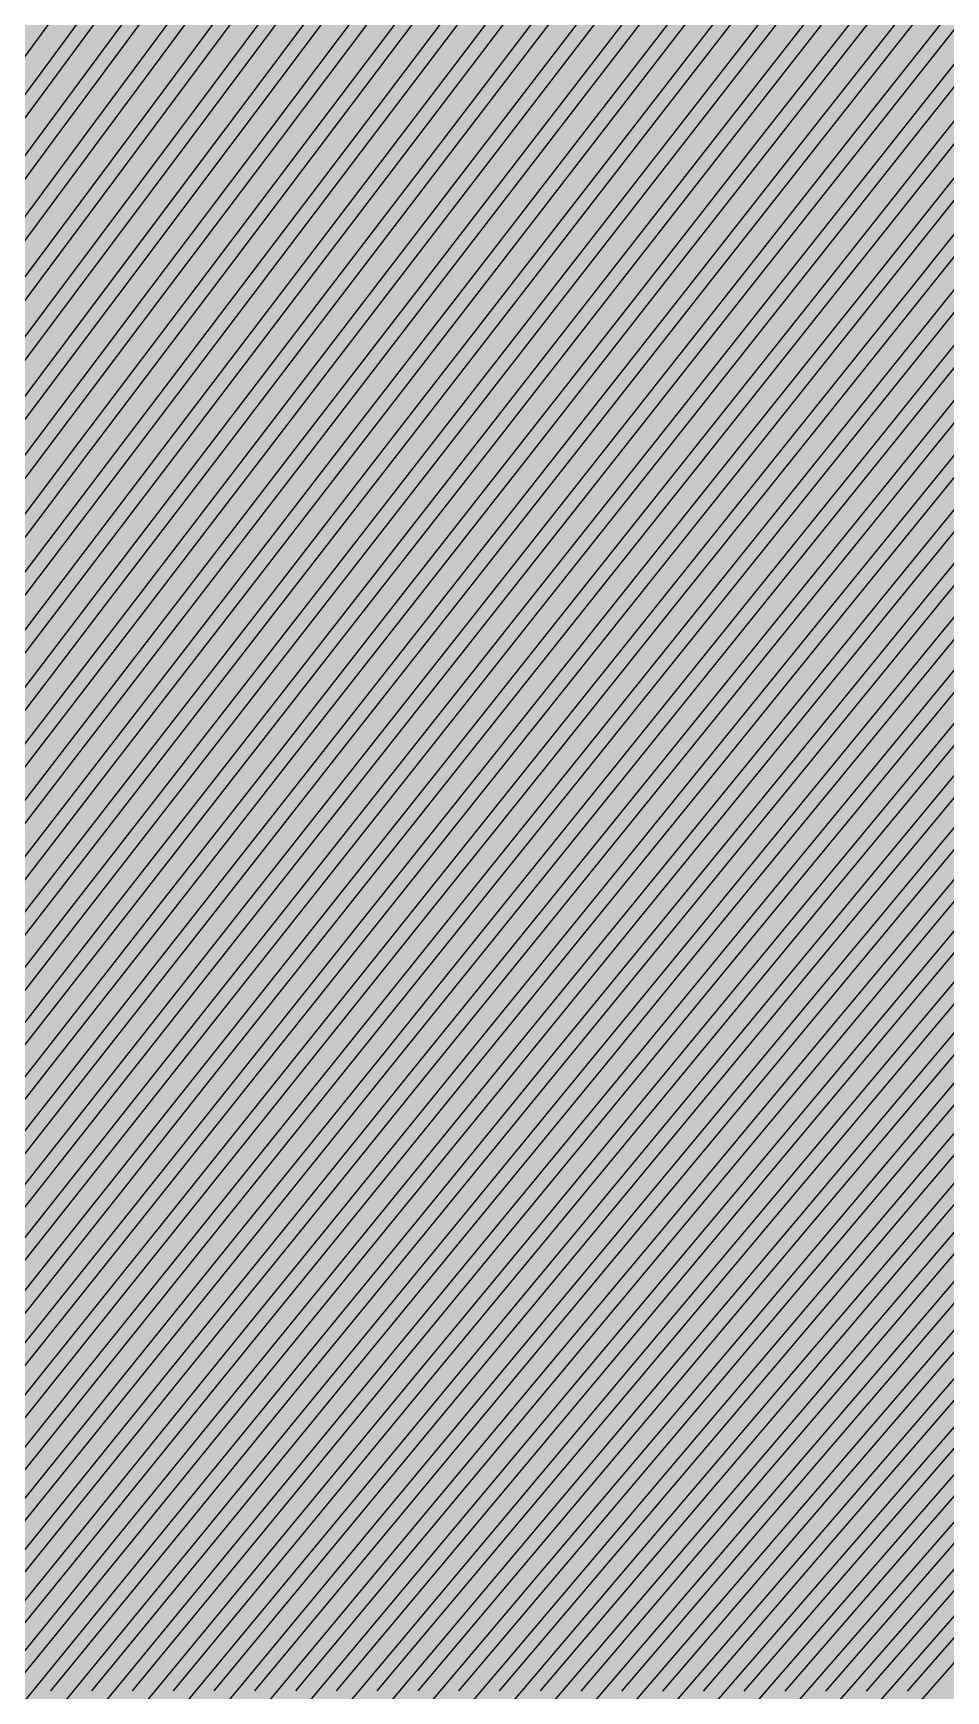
# Model space of a CAD drawing. Header units: metres. Extents: x -7231 to 10969, y -37556 to 1873.
# Drawn here: x 3580.9 to 3713.4, y -18015.1 to -17774.6 of the extents above; entities that cross this region are included whole.
import ezdxf

# ---------------------------------------------------------------- set-up
doc = ezdxf.new("R2010")
doc.units = ezdxf.units.M
for name, color, linetype in [('Metal1', 4, 'CONTINUOUS'), ('Metal2', 3, 'CONTINUOUS'), ('Polyimide', 7, 'CONTINUOUS')]:
    doc.layers.add(name, color=color, linetype=linetype)

msp = doc.modelspace()

# ---------------------------------------------------------------- hatches: boundary and pattern name
at = {"layer": 'Polyimide'}
msp.add_hatch(color=7, dxfattribs=at).paths.add_polyline_path([(4065.69, -468), (4066.67, -501.99), (4068.51, -535.99), (4071.41, -569.99), (4075.54, -603.99), (4081.04, -637.99), (4088.01, -671.99), (4096.52, -705.98), (4106.62, -739.98), (4118.33, -773.98), (4131.63, -807.98), (4146.49, -841.98), (4162.87, -875.98), (4180.68, -909.97), (4199.83, -943.97), (4220.22, -977.97), (4241.73, -1011.97), (4264.21, -1045.97), (4287.52, -1079.96), (4311.51, -1113.96), (4336.01, -1147.96), (4360.86, -1181.96), (4385.88, -1215.96), (4410.89, -1249.96), (4435.74, -1283.95), (4460.24, -1317.95), (4484.23, -1351.95), (4507.54, -1385.95), (4530.02, -1419.95), (4551.53, -1453.94), (4571.92, -1487.94), (4591.07, -1521.94), (4608.88, -1555.94), (4625.26, -1589.94), (4640.12, -1623.94), (4653.42, -1657.93), (4665.13, -1691.93), (4675.23, -1725.93), (4683.74, -1759.93), (4690.71, -1793.93), (4696.21, -1827.93), (4700.34, -1861.92), (4703.24, -1895.92), (4705.08, -1929.92), (4706.06, -1963.92), (4706.44, -1997.92), (4706.5, -2031.91), (4706.5, -4793.02), (4709.95, -4838.39), (4720.22, -4882.71), (4737.08, -4924.98), (4760.13, -4964.2), (4788.85, -4999.49), (4822.58, -5030.03), (4860.53, -5055.12), (4901.85, -5074.18), (4901.85, -5074.18), (4970.68, -5105.23), (5034.7, -5145.26), (5092.76, -5193.54), (5143.8, -5249.19), (5186.89, -5311.2), (5221.24, -5378.44), (5246.23, -5449.69), (5261.41, -5523.66), (5266.5, -5599), (5261.41, -5674.34), (5246.23, -5748.31), (5221.24, -5819.56), (5186.89, -5886.8), (5143.8, -5948.81), (5092.76, -6004.46), (5034.7, -6052.74), (4970.68, -6092.77), (4901.85, -6123.82), (4860.53, -6142.88), (4822.58, -6167.97), (4788.85, -6198.51), (4760.13, -6233.8), (4737.08, -6273.02), (4720.22, -6315.29), (4709.95, -6359.61), (4706.5, -6404.98), (4706.5, -9221.52), (4709.95, -9266.88), (4720.22, -9311.21), (4737.08, -9353.47), (4760.13, -9392.7), (4788.85, -9427.98), (4822.58, -9458.52), (4860.53, -9483.61), (4901.85, -9502.67), (4970.68, -9533.72), (5034.7, -9573.75), (5092.76, -9622.03), (5143.8, -9677.68), (5186.89, -9739.69), (5221.24, -9806.94), (5246.23, -9878.19), (5261.41, -9952.16), (5266.5, -10027.49), (5261.41, -10102.83), (5246.23, -10176.8), (5221.24, -10248.05), (5186.89, -10315.3), (5143.8, -10377.31), (5092.76, -10432.96), (5034.7, -10481.24), (4970.68, -10521.27), (4901.85, -10552.32), (4860.53, -10571.38), (4822.58, -10596.46), (4788.85, -10627), (4760.13, -10662.29), (4737.08, -10701.52), (4720.22, -10743.78), (4709.95, -10788.1), (4706.5, -10833.47), (4706.5, -13650.01), (4709.95, -13695.38), (4720.22, -13739.7), (4737.08, -13781.96), (4760.13, -13821.19), (4788.85, -13856.48), (4822.58, -13887.02), (4860.53, -13912.11), (4901.85, -13931.17), (4970.68, -13962.22), (5034.7, -14002.25), (5092.76, -14050.53), (5143.8, -14106.18), (5186.89, -14168.19), (5221.24, -14235.43), (5246.23, -14306.68), (5261.41, -14380.65), (5266.5, -14455.99), (5261.41, -14531.33), (5246.23, -14605.29), (5221.24, -14676.55), (5186.89, -14743.79), (5143.8, -14805.8), (5092.76, -14861.45), (5034.7, -14909.73), (4970.68, -14949.76), (4901.85, -14980.81), (4860.53, -14999.87), (4822.58, -15024.96), (4788.85, -15055.5), (4760.13, -15090.79), (4737.08, -15130.01), (4720.22, -15172.27), (4709.95, -15216.6), (4706.5, -15261.97), (4706.5, -15455.99), (4720.95, -15750.04), (4764.14, -16041.26), (4835.68, -16326.84), (4934.86, -16604.04), (5060.74, -16870.18), (5212.09, -17122.7), (5387.47, -17359.17), (5585.18, -17577.31), (5803.32, -17775.02), (6039.79, -17950.4), (6292.31, -18101.75), (6558.45, -18227.63), (6835.65, -18326.81), (7121.23, -18398.34), (7412.45, -18441.54), (7706.5, -18455.99), (9969.01, -18455.99), (10047.42, -18459.84), (10125.08, -18471.36), (10201.23, -18490.44), (10275.15, -18516.89), (10346.12, -18550.45), (10413.46, -18590.81), (10476.52, -18637.58), (10534.69, -18690.3), (10587.41, -18748.47), (10634.18, -18811.53), (10674.54, -18878.87), (10708.11, -18949.84), (10734.56, -19023.76), (10753.63, -19099.92), (10765.15, -19177.58), (10769.01, -19255.99), (10769.01, -20895.8), (10730.24, -20951.41), (10694.6, -21009.08), (10662.21, -21068.63), (10633.17, -21129.89), (10607.55, -21192.66), (10585.45, -21256.74), (10566.93, -21321.96), (10552.05, -21388.09), (10540.84, -21454.95), (10533.35, -21522.33), (10529.6, -21590.02), (10529.6, -21657.81), (10533.35, -21725.5), (10540.84, -21792.87), (10552.05, -21859.73), (10566.93, -21925.87), (10585.45, -21991.08), (10607.55, -22055.17), (10633.17, -22117.94), (10662.21, -22179.19), (10694.6, -22238.74), (10730.24, -22296.41), (10769.01, -22352.03), (10769.01, -32454.24), (10728.74, -32510.49), (10691.72, -32568.92), (10658.05, -32629.35), (10627.85, -32691.58), (10601.2, -32755.42), (10578.21, -32820.67), (10558.93, -32887.1), (10543.44, -32954.52), (10531.77, -33022.71), (10523.97, -33091.44), (10520.07, -33160.51), (10520.07, -33229.69), (10523.97, -33298.75), (10531.77, -33367.49), (10543.44, -33435.67), (10558.93, -33503.09), (10578.21, -33569.53), (10601.2, -33634.77), (10627.85, -33698.61), (10658.05, -33760.85), (10691.72, -33821.28), (10728.74, -33879.71), (10769.01, -33935.96), (10769.01, -36556), (10765.15, -36634.41), (10753.63, -36712.07), (10734.56, -36788.23), (10708.11, -36862.15), (10674.54, -36933.12), (10634.18, -37000.46), (10587.41, -37063.51), (10534.69, -37121.69), (10476.52, -37174.41), (10413.46, -37221.18), (10346.12, -37261.54), (10275.15, -37295.1), (10201.23, -37321.55), (10125.08, -37340.63), (10047.42, -37352.15), (9969.01, -37356), (-6231.01, -37356), (-6309.42, -37352.15), (-6387.08, -37340.63), (-6463.23, -37321.55), (-6537.15, -37295.1), (-6608.12, -37261.54), (-6675.46, -37221.18), (-6738.52, -37174.41), (-6796.69, -37121.69), (-6849.41, -37063.51), (-6896.18, -37000.46), (-6936.54, -36933.12), (-6970.11, -36862.15), (-6996.56, -36788.23), (-7015.63, -36712.07), (-7027.15, -36634.41), (-7031.01, -36556), (-7031.01, -33936), (-6990.74, -33879.75), (-6953.7, -33821.31), (-6920.03, -33760.88), (-6889.82, -33698.64), (-6863.18, -33634.8), (-6840.18, -33569.55), (-6820.9, -33503.11), (-6805.4, -33435.69), (-6793.74, -33367.49), (-6785.94, -33298.75), (-6782.03, -33229.68), (-6782.03, -33160.5), (-6785.94, -33091.43), (-6793.74, -33022.69), (-6805.4, -32954.5), (-6820.9, -32887.07), (-6840.18, -32820.63), (-6863.18, -32755.39), (-6889.82, -32691.54), (-6920.03, -32629.3), (-6953.7, -32568.87), (-6990.74, -32510.43), (-7031.01, -32454.18), (-7031.01, -22364.83), (-6990.74, -22308.58), (-6953.7, -22250.14), (-6920.03, -22189.71), (-6889.82, -22127.47), (-6863.18, -22063.62), (-6840.18, -21998.38), (-6820.9, -21931.94), (-6805.4, -21864.51), (-6793.74, -21796.32), (-6785.94, -21727.58), (-6782.03, -21658.51), (-6782.03, -21589.33), (-6785.94, -21520.26), (-6793.74, -21451.52), (-6805.4, -21383.32), (-6820.9, -21315.9), (-6840.18, -21249.46), (-6863.18, -21184.21), (-6889.82, -21120.37), (-6920.03, -21058.13), (-6953.7, -20997.7), (-6990.74, -20939.26), (-7031.01, -20883.01), (-7031.01, -19255.99), (-7027.15, -19177.58), (-7015.63, -19099.92), (-6996.56, -19023.76), (-6970.11, -18949.84), (-6936.54, -18878.87), (-6896.18, -18811.53), (-6849.41, -18748.47), (-6796.69, -18690.3), (-6738.52, -18637.58), (-6675.46, -18590.81), (-6608.12, -18550.45), (-6537.15, -18516.89), (-6463.23, -18490.44), (-6387.08, -18471.36), (-6309.42, -18459.84), (-6231.01, -18455.99), (-3968.5, -18455.99), (-3674.45, -18441.54), (-3383.23, -18398.34), (-3097.65, -18326.81), (-2820.45, -18227.63), (-2554.31, -18101.75), (-2301.79, -17950.4), (-2065.32, -17775.02), (-1847.18, -17577.31), (-1649.47, -17359.17), (-1474.09, -17122.7), (-1322.74, -16870.18), (-1196.86, -16604.04), (-1097.68, -16326.84), (-1026.14, -16041.26), (-982.95, -15750.04), (-968.5, -15455.99), (-968.5, -15261.97), (-971.95, -15216.6), (-982.22, -15172.27), (-999.08, -15130.01), (-1022.13, -15090.79), (-1050.85, -15055.5), (-1084.58, -15024.96), (-1122.53, -14999.87), (-1163.85, -14980.81), (-1232.68, -14949.76), (-1296.7, -14909.73), (-1354.76, -14861.45), (-1405.8, -14805.8), (-1448.89, -14743.79), (-1483.24, -14676.55), (-1508.23, -14605.29), (-1523.41, -14531.33), (-1528.5, -14455.99), (-1523.41, -14380.65), (-1508.23, -14306.68), (-1483.24, -14235.43), (-1448.89, -14168.19), (-1405.8, -14106.18), (-1354.76, -14050.53), (-1296.7, -14002.25), (-1232.68, -13962.22), (-1163.85, -13931.17), (-1122.53, -13912.11), (-1084.58, -13887.02), (-1050.85, -13856.48), (-1022.13, -13821.19), (-999.08, -13781.96), (-982.22, -13739.7), (-971.95, -13695.38), (-968.5, -13650.01), (-968.5, -12309.64), (-971.95, -12264.27), (-982.22, -12219.94), (-999.08, -12177.68), (-1022.13, -12138.46), (-1050.85, -12103.17), (-1084.58, -12072.63), (-1122.53, -12047.54), (-1163.85, -12028.48), (-1232.68, -11997.43), (-1296.7, -11957.4), (-1354.76, -11909.12), (-1405.8, -11853.47), (-1448.89, -11791.46), (-1483.24, -11724.22), (-1508.23, -11652.96), (-1523.41, -11579), (-1528.5, -11503.66), (-1523.41, -11428.32), (-1508.23, -11354.35), (-1483.24, -11283.1), (-1448.89, -11215.86), (-1405.8, -11153.85), (-1354.76, -11098.2), (-1296.7, -11049.92), (-1232.68, -11009.89), (-1163.85, -10978.84), (-1122.53, -10959.78), (-1084.58, -10934.69), (-1050.85, -10904.15), (-1022.13, -10868.86), (-999.08, -10829.63), (-982.22, -10787.37), (-971.95, -10743.05), (-968.5, -10697.68), (-968.5, -9357.31), (-971.95, -9311.94), (-982.22, -9267.62), (-999.08, -9225.35), (-1022.13, -9186.13), (-1050.85, -9150.84), (-1084.58, -9120.3), (-1122.53, -9095.21), (-1163.85, -9076.15), (-1163.85, -9076.15), (-1232.68, -9045.1), (-1296.7, -9005.07), (-1354.76, -8956.79), (-1405.8, -8901.14), (-1448.89, -8839.13), (-1483.24, -8771.89), (-1508.23, -8700.64), (-1523.41, -8626.67), (-1528.5, -8551.33), (-1523.41, -8475.99), (-1508.23, -8402.02), (-1483.24, -8330.77), (-1448.89, -8263.53), (-1405.8, -8201.52), (-1354.76, -8145.87), (-1296.7, -8097.59), (-1232.68, -8057.56), (-1163.85, -8026.51), (-1163.85, -8026.51), (-1122.53, -8007.45), (-1084.58, -7982.36), (-1050.85, -7951.82), (-1022.13, -7916.53), (-999.08, -7877.31), (-982.22, -7835.04), (-971.95, -7790.72), (-968.5, -7745.35), (-968.5, -6404.98), (-971.95, -6359.61), (-982.22, -6315.29), (-999.08, -6273.02), (-1022.13, -6233.8), (-1050.85, -6198.51), (-1084.58, -6167.97), (-1122.53, -6142.88), (-1163.85, -6123.82), (-1163.85, -6123.82), (-1232.68, -6092.77), (-1296.7, -6052.74), (-1354.76, -6004.46), (-1405.8, -5948.81), (-1448.89, -5886.8), (-1483.24, -5819.56), (-1508.23, -5748.31), (-1523.41, -5674.34), (-1528.5, -5599), (-1523.41, -5523.66), (-1508.23, -5449.69), (-1483.24, -5378.44), (-1448.89, -5311.2), (-1405.8, -5249.19), (-1354.76, -5193.54), (-1296.7, -5145.26), (-1232.68, -5105.23), (-1163.85, -5074.18), (-1163.85, -5074.18), (-1122.53, -5055.12), (-1084.58, -5030.03), (-1050.85, -4999.49), (-1022.13, -4964.2), (-999.08, -4924.98), (-982.22, -4882.71), (-971.95, -4838.39), (-968.5, -4793.02), (-968.5, -2031.91), (-968.44, -1997.92), (-968.06, -1963.92), (-967.05, -1929.92), (-965.18, -1895.92), (-962.22, -1861.92), (-958.01, -1827.93), (-952.41, -1793.93), (-945.31, -1759.93), (-936.64, -1725.93), (-926.35, -1691.93), (-914.43, -1657.93), (-900.88, -1623.94), (-885.74, -1589.94), (-869.05, -1555.94), (-850.91, -1521.94), (-831.4, -1487.94), (-810.63, -1453.94), (-788.72, -1419.95), (-765.82, -1385.95), (-742.07, -1351.95), (-717.63, -1317.95), (-692.67, -1283.95), (-667.36, -1249.96), (-641.88, -1215.96), (-616.39, -1181.96), (-591.08, -1147.96), (-566.12, -1113.96), (-541.68, -1079.96), (-517.93, -1045.97), (-495.03, -1011.97), (-473.12, -977.97), (-452.35, -943.97), (-432.84, -909.97), (-414.7, -875.98), (-398.01, -841.98), (-382.87, -807.98), (-369.32, -773.98), (-357.4, -739.98), (-347.11, -705.98), (-338.44, -671.99), (-331.34, -637.99), (-325.74, -603.99), (-321.53, -569.99), (-318.57, -535.99), (-316.7, -501.99), (-315.69, -468), (-315.31, -434), (-315.25, -400), (-315.25, 401), (-315.25, 451), (-315.25, 1644), (-270.25, 1644), (-270.03, 1637.13), (-269.35, 1630.29), (-268.23, 1623.52), (-266.67, 1616.82), (-264.68, 1610.25), (-262.26, 1603.82), (-259.42, 1597.56), (-256.18, 1591.5), (-252.55, 1585.67), (-248.55, 1580.08), (-244.19, 1574.77), (-239.5, 1569.75), (-234.48, 1565.06), (-229.17, 1560.7), (-223.58, 1556.7), (-217.75, 1553.07), (-211.69, 1549.83), (-205.43, 1546.99), (-199, 1544.57), (-192.43, 1542.58), (-185.73, 1541.02), (-178.96, 1539.9), (-172.12, 1539.22), (-165.25, 1539), (-158.38, 1539.22), (-151.54, 1539.9), (-144.77, 1541.02), (-138.07, 1542.58), (-131.5, 1544.57), (-125.07, 1546.99), (-118.81, 1549.83), (-112.75, 1553.07), (-106.92, 1556.7), (-101.33, 1560.7), (-96.02, 1565.06), (-91, 1569.75), (-86.31, 1574.77), (-81.95, 1580.08), (-77.95, 1585.67), (-74.32, 1591.5), (-71.08, 1597.56), (-68.24, 1603.82), (-65.82, 1610.25), (-63.83, 1616.82), (-62.27, 1623.52), (-61.15, 1630.29), (-60.47, 1637.13), (-60.25, 1644), (1853, 1644), (1853, 1573), (3815.25, 1573), (3815.46, 1579.54), (3816.11, 1586.05), (3817.17, 1592.51), (3818.66, 1598.88), (3820.56, 1605.14), (3822.86, 1611.27), (3825.56, 1617.23), (3828.65, 1623), (3832.1, 1628.56), (3835.91, 1633.88), (3840.07, 1638.93), (3844.54, 1643.71), (3849.32, 1648.18), (3854.37, 1652.34), (3859.69, 1656.15), (3865.25, 1659.6), (3871.02, 1662.69), (3876.98, 1665.39), (3883.11, 1667.69), (3889.37, 1669.59), (3895.74, 1671.08), (3902.2, 1672.14), (3908.71, 1672.79), (3915.25, 1673), (3921.79, 1672.79), (3928.3, 1672.14), (3934.76, 1671.08), (3941.13, 1669.59), (3947.39, 1667.69), (3953.52, 1665.39), (3959.48, 1662.69), (3965.25, 1659.6), (3970.81, 1656.15), (3976.13, 1652.34), (3981.18, 1648.18), (3985.96, 1643.71), (3990.43, 1638.93), (3994.59, 1633.88), (3998.4, 1628.56), (4001.85, 1623), (4004.94, 1617.23), (4007.64, 1611.27), (4009.94, 1605.14), (4011.84, 1598.88), (4013.33, 1592.51), (4014.39, 1586.05), (4015.04, 1579.54), (4015.25, 1573), (4065.25, 1573), (4065.25, 451), (4065.25, 401), (4065.25, -400), (4065.31, -434), (4065.69, -468)])

# ---------------------------------------------------------------- linework, layer by layer
at = {"layer": 'Metal1'}
for points in [[(3286.88, -18238.83), (3303.95, -18216.33), (3321.02, -18193.83), (3338.08, -18171.33), (3355.15, -18148.83), (3372.22, -18126.33), (3389.29, -18103.82), (3406.35, -18081.32), (3423.42, -18058.82), (3440.49, -18036.32), (3457.56, -18013.82), (3474.62, -17991.32), (3491.69, -17968.82), (3508.76, -17946.32), (3525.83, -17923.82), (3542.89, -17901.32), (3559.96, -17878.82), (3577.03, -17856.32), (3594.1, -17833.82), (3611.16, -17811.32), (3628.23, -17788.82), (3645.3, -17766.31)], [(3646.89, -17767.52), (3629.82, -17790.02), (3612.76, -17812.52), (3595.69, -17835.03), (3578.62, -17857.53), (3561.55, -17880.03), (3544.49, -17902.53), (3527.42, -17925.03), (3510.35, -17947.53), (3493.29, -17970.03), (3476.22, -17992.53), (3459.15, -18015.03), (3442.08, -18037.53), (3425.02, -18060.03), (3407.95, -18082.53), (3390.88, -18105.03), (3373.81, -18127.53), (3356.75, -18150.03), (3339.68, -18172.54), (3322.61, -18195.04), (3305.54, -18217.54), (3288.48, -18240.04)], [(3288.55, -18193.84), (3305.23, -18171.34), (3321.92, -18148.83), (3338.6, -18126.33), (3355.29, -18103.83), (3371.98, -18081.33), (3388.66, -18058.83), (3405.35, -18036.33), (3422.03, -18013.83), (3438.72, -17991.33), (3455.41, -17968.83), (3472.09, -17946.33), (3488.78, -17923.83), (3505.46, -17901.33), (3522.15, -17878.83), (3538.84, -17856.33), (3555.52, -17833.83), (3572.21, -17811.32), (3588.89, -17788.82), (3605.58, -17766.32)], [(3607.19, -17767.51), (3590.5, -17790.02), (3573.81, -17812.52), (3557.13, -17835.02), (3540.44, -17857.52), (3523.76, -17880.02), (3507.07, -17902.52), (3490.38, -17925.02), (3473.7, -17947.52), (3457.01, -17970.02), (3440.33, -17992.52), (3423.64, -18015.02), (3406.95, -18037.52), (3390.27, -18060.02), (3373.58, -18082.52), (3356.9, -18105.02), (3340.21, -18127.53), (3323.52, -18150.03), (3306.84, -18172.53), (3290.15, -18195.03)], [(3290.7, -18261.32), (3308.02, -18238.82), (3325.34, -18216.32), (3342.67, -18193.82), (3359.99, -18171.32), (3377.31, -18148.82), (3394.63, -18126.32), (3411.95, -18103.82), (3429.27, -18081.32), (3446.6, -18058.82), (3463.92, -18036.32), (3481.24, -18013.82), (3498.56, -17991.32), (3515.88, -17968.81), (3533.2, -17946.31), (3550.53, -17923.81), (3567.85, -17901.31), (3585.17, -17878.81), (3602.49, -17856.31), (3619.81, -17833.81), (3637.13, -17811.31), (3654.46, -17788.81), (3671.78, -17766.31)], [(3673.36, -17767.53), (3656.04, -17790.03), (3638.72, -17812.53), (3621.4, -17835.03), (3604.08, -17857.53), (3586.75, -17880.03), (3569.43, -17902.53), (3552.11, -17925.03), (3534.79, -17947.53), (3517.47, -17970.03), (3500.15, -17992.54), (3482.82, -18015.04), (3465.5, -18037.54), (3448.18, -18060.04), (3430.86, -18082.54), (3413.54, -18105.04), (3396.21, -18127.54), (3378.89, -18150.04), (3361.57, -18172.54), (3344.25, -18195.04), (3326.93, -18217.54), (3309.61, -18240.04), (3292.28, -18262.54)], [(3293.25, -18216.33), (3310.19, -18193.83), (3327.13, -18171.33), (3344.07, -18148.83), (3361.01, -18126.33), (3377.95, -18103.83), (3394.89, -18081.33), (3411.84, -18058.83), (3428.78, -18036.33), (3445.72, -18013.82), (3462.66, -17991.32), (3479.6, -17968.82), (3496.54, -17946.32), (3513.48, -17923.82), (3530.42, -17901.32), (3547.36, -17878.82), (3564.3, -17856.32), (3581.24, -17833.82), (3598.18, -17811.32), (3615.12, -17788.82), (3632.06, -17766.32)], [(3294.01, -18283.82), (3311.58, -18261.32), (3329.16, -18238.82), (3346.74, -18216.32), (3364.31, -18193.82), (3381.89, -18171.32), (3399.46, -18148.81), (3417.04, -18126.31), (3434.62, -18103.81), (3452.19, -18081.31), (3469.77, -18058.81), (3487.34, -18036.31), (3504.92, -18013.81), (3522.5, -17991.31), (3540.07, -17968.81), (3557.65, -17946.31), (3575.22, -17923.81), (3592.8, -17901.31), (3610.38, -17878.81), (3627.95, -17856.31), (3645.53, -17833.81), (3663.1, -17811.3), (3680.68, -17788.8), (3698.26, -17766.3)], [(3294.28, -18171.34), (3310.84, -18148.84), (3327.4, -18126.34), (3343.96, -18103.84), (3360.52, -18081.34), (3377.08, -18058.83), (3393.63, -18036.33), (3410.19, -18013.83), (3426.75, -17991.33), (3443.31, -17968.83), (3459.87, -17946.33), (3476.43, -17923.83), (3492.99, -17901.33), (3509.55, -17878.83), (3526.11, -17856.33), (3542.66, -17833.83), (3559.22, -17811.33), (3575.78, -17788.83), (3592.34, -17766.33)], [(3633.66, -17767.52), (3616.72, -17790.02), (3599.78, -17812.52), (3582.84, -17835.02), (3565.9, -17857.52), (3548.96, -17880.02), (3532.02, -17902.52), (3515.07, -17925.03), (3498.13, -17947.53), (3481.19, -17970.03), (3464.25, -17992.53), (3447.31, -18015.03), (3430.37, -18037.53), (3413.43, -18060.03), (3396.49, -18082.53), (3379.55, -18105.03), (3362.61, -18127.53), (3345.67, -18150.03), (3328.73, -18172.53), (3311.79, -18195.03), (3294.85, -18217.53)], [(3699.83, -17767.53), (3682.26, -17790.04), (3664.68, -17812.54), (3647.1, -17835.04), (3629.53, -17857.54), (3611.95, -17880.04), (3594.38, -17902.54), (3576.8, -17925.04), (3559.22, -17947.54), (3541.65, -17970.04), (3524.07, -17992.54), (3506.5, -18015.04), (3488.92, -18037.54), (3471.34, -18060.04), (3453.77, -18082.54), (3436.19, -18105.04), (3418.62, -18127.55), (3401.04, -18150.05), (3383.46, -18172.55), (3365.89, -18195.05), (3348.31, -18217.55), (3330.74, -18240.05), (3313.16, -18262.55), (3295.59, -18285.05)], [(3593.95, -17767.51), (3577.39, -17790.01), (3560.83, -17812.51), (3544.28, -17835.01), (3527.72, -17857.51), (3511.16, -17880.01), (3494.6, -17902.52), (3478.04, -17925.02), (3461.48, -17947.52), (3444.92, -17970.02), (3428.36, -17992.52), (3411.8, -18015.02), (3395.24, -18037.52), (3378.69, -18060.02), (3362.13, -18082.52), (3345.57, -18105.02), (3329.01, -18127.52), (3312.45, -18150.02), (3295.89, -18172.52)], [(3297.45, -18238.83), (3314.65, -18216.33), (3331.84, -18193.82), (3349.04, -18171.32), (3366.23, -18148.82), (3383.42, -18126.32), (3400.62, -18103.82), (3417.81, -18081.32), (3435.01, -18058.82), (3452.2, -18036.32), (3469.4, -18013.82), (3486.59, -17991.32), (3503.79, -17968.82), (3520.98, -17946.32), (3538.18, -17923.82), (3555.37, -17901.32), (3572.57, -17878.81), (3589.76, -17856.31), (3606.95, -17833.81), (3624.15, -17811.31), (3641.34, -17788.81), (3658.54, -17766.31)], [(3660.13, -17767.53), (3642.93, -17790.03), (3625.74, -17812.53), (3608.54, -17835.03), (3591.35, -17857.53), (3574.15, -17880.03), (3556.96, -17902.53), (3539.77, -17925.03), (3522.57, -17947.53), (3505.38, -17970.03), (3488.18, -17992.53), (3470.99, -18015.03), (3453.79, -18037.53), (3436.6, -18060.03), (3419.4, -18082.54), (3402.21, -18105.04), (3385.01, -18127.54), (3367.82, -18150.04), (3350.62, -18172.54), (3333.43, -18195.04), (3316.24, -18217.54), (3299.04, -18240.04)], [(3299.37, -18193.83), (3316.18, -18171.33), (3333, -18148.83), (3349.81, -18126.33), (3366.62, -18103.83), (3383.44, -18081.33), (3400.25, -18058.83), (3417.06, -18036.33), (3433.87, -18013.83), (3450.69, -17991.33), (3467.5, -17968.83), (3484.31, -17946.33), (3501.13, -17923.82), (3517.94, -17901.32), (3534.75, -17878.82), (3551.57, -17856.32), (3568.38, -17833.82), (3585.19, -17811.32), (3602.01, -17788.82), (3618.82, -17766.32)], [(3620.42, -17767.52), (3603.61, -17790.02), (3586.8, -17812.52), (3569.98, -17835.02), (3553.17, -17857.52), (3536.36, -17880.02), (3519.54, -17902.52), (3502.73, -17925.02), (3485.92, -17947.52), (3469.1, -17970.02), (3452.29, -17992.52), (3435.48, -18015.02), (3418.66, -18037.53), (3401.85, -18060.03), (3385.04, -18082.53), (3368.22, -18105.03), (3351.41, -18127.53), (3334.6, -18150.03), (3317.78, -18172.53), (3300.97, -18195.03)], [(3301.14, -18261.32), (3318.59, -18238.82), (3336.04, -18216.32), (3353.49, -18193.82), (3370.94, -18171.32), (3388.39, -18148.82), (3405.84, -18126.32), (3423.28, -18103.82), (3440.73, -18081.32), (3458.18, -18058.81), (3475.63, -18036.31), (3493.08, -18013.81), (3510.53, -17991.31), (3527.98, -17968.81), (3545.43, -17946.31), (3562.87, -17923.81), (3580.32, -17901.31), (3597.77, -17878.81), (3615.22, -17856.31), (3632.67, -17833.81), (3650.12, -17811.31), (3667.57, -17788.81), (3685.02, -17766.31)], [(3686.6, -17767.53), (3669.15, -17790.03), (3651.7, -17812.53), (3634.25, -17835.03), (3616.8, -17857.53), (3599.35, -17880.03), (3581.9, -17902.54), (3564.46, -17925.04), (3547.01, -17947.54), (3529.56, -17970.04), (3512.11, -17992.54), (3494.66, -18015.04), (3477.21, -18037.54), (3459.76, -18060.04), (3442.31, -18082.54), (3424.86, -18105.04), (3407.42, -18127.54), (3389.97, -18150.04), (3372.52, -18172.54), (3355.07, -18195.04), (3337.62, -18217.55), (3320.17, -18240.05), (3302.72, -18262.55)], [(3499.06, -18036.31), (3516.76, -18013.81), (3534.46, -17991.31), (3552.17, -17968.81), (3569.87, -17946.31), (3587.57, -17923.81), (3605.28, -17901.3), (3622.98, -17878.8), (3640.68, -17856.3), (3658.39, -17833.8), (3676.09, -17811.3), (3693.79, -17788.8), (3711.5, -17766.3)], [(3713.07, -17767.54), (3695.36, -17790.04), (3677.66, -17812.54), (3659.96, -17835.04), (3642.25, -17857.54), (3624.55, -17880.04), (3606.85, -17902.54), (3589.15, -17925.04), (3571.44, -17947.54), (3553.74, -17970.04), (3536.04, -17992.54), (3518.33, -18015.04), (3500.63, -18037.55)], [(3510.77, -18036.31), (3528.6, -18013.81), (3546.43, -17991.3), (3564.26, -17968.8), (3582.09, -17946.3), (3599.92, -17923.8), (3617.75, -17901.3), (3635.58, -17878.8), (3653.41, -17856.3), (3671.24, -17833.8), (3689.07, -17811.3), (3706.9, -17788.8), (3724.73, -17766.3)], [(3726.3, -17767.54), (3708.47, -17790.04), (3690.64, -17812.54), (3672.81, -17835.04), (3654.98, -17857.54), (3637.15, -17880.04), (3619.32, -17902.54), (3601.49, -17925.04), (3583.66, -17947.55), (3565.83, -17970.05), (3548, -17992.55), (3530.17, -18015.05), (3512.34, -18037.55)], [(3522.49, -18036.3), (3540.44, -18013.8), (3558.4, -17991.3), (3576.36, -17968.8), (3594.32, -17946.3), (3612.27, -17923.8), (3630.23, -17901.3), (3648.19, -17878.8), (3666.14, -17856.3), (3684.1, -17833.8), (3702.06, -17811.3), (3720.02, -17788.8), (3737.97, -17766.29)], [(3739.54, -17767.54), (3721.58, -17790.04), (3703.62, -17812.54), (3685.67, -17835.04), (3667.71, -17857.55), (3649.75, -17880.05), (3631.79, -17902.55), (3613.84, -17925.05), (3595.88, -17947.55), (3577.92, -17970.05), (3559.96, -17992.55), (3542.01, -18015.05), (3524.05, -18037.55)], [(3534.2, -18036.3), (3552.28, -18013.8), (3570.37, -17991.3), (3588.45, -17968.8), (3606.54, -17946.3), (3624.62, -17923.8), (3642.71, -17901.3), (3660.79, -17878.8), (3678.88, -17856.3), (3696.96, -17833.79), (3715.04, -17811.29), (3733.13, -17788.79), (3751.21, -17766.29)], [(3752.77, -17767.55), (3734.69, -17790.05), (3716.6, -17812.55), (3698.52, -17835.05), (3680.43, -17857.55), (3662.35, -17880.05), (3644.27, -17902.55), (3626.18, -17925.05), (3608.1, -17947.55), (3590.01, -17970.05), (3571.93, -17992.55), (3553.84, -18015.05), (3535.76, -18037.55)], [(3545.91, -18036.3), (3564.13, -18013.8), (3582.34, -17991.3), (3600.55, -17968.8), (3618.76, -17946.3), (3636.97, -17923.79), (3655.18, -17901.29), (3673.39, -17878.79), (3691.61, -17856.29), (3709.82, -17833.79), (3728.03, -17811.29), (3746.24, -17788.79), (3764.45, -17766.29)], [(3766.01, -17767.55), (3747.8, -17790.05), (3729.58, -17812.55), (3711.37, -17835.05), (3693.16, -17857.55), (3674.95, -17880.05), (3656.74, -17902.55), (3638.53, -17925.05), (3620.31, -17947.55), (3602.1, -17970.05), (3583.89, -17992.55), (3565.68, -18015.06), (3547.47, -18037.56)], [(3557.63, -18036.3), (3575.97, -18013.79), (3594.3, -17991.29), (3612.64, -17968.79), (3630.98, -17946.29), (3649.32, -17923.79), (3667.66, -17901.29), (3686, -17878.79), (3704.34, -17856.29), (3722.68, -17833.79), (3741.01, -17811.29), (3759.35, -17788.79), (3777.69, -17766.29)], [(3569.34, -18036.29), (3587.81, -18013.79), (3606.27, -17991.29), (3624.74, -17968.79), (3643.2, -17946.29), (3661.67, -17923.79), (3680.14, -17901.29), (3698.6, -17878.79), (3717.07, -17856.29), (3735.53, -17833.79), (3754, -17811.29), (3772.47, -17788.79), (3790.93, -17766.28)], [(3779.24, -17767.55), (3760.9, -17790.05), (3742.57, -17812.55), (3724.23, -17835.05), (3705.89, -17857.55), (3687.55, -17880.05), (3669.21, -17902.55), (3650.87, -17925.06), (3632.53, -17947.56), (3614.19, -17970.06), (3595.86, -17992.56), (3577.52, -18015.06)], [(3581.05, -18036.29), (3599.65, -18013.79), (3618.24, -17991.29), (3636.83, -17968.79), (3655.43, -17946.29), (3674.02, -17923.79), (3692.61, -17901.29), (3711.21, -17878.79), (3729.8, -17856.28), (3748.39, -17833.78), (3766.98, -17811.28), (3785.58, -17788.78), (3804.17, -17766.28)], [(3792.48, -17767.55), (3774.01, -17790.05), (3755.55, -17812.55), (3737.08, -17835.06), (3718.61, -17857.56), (3700.15, -17880.06), (3681.68, -17902.56), (3663.22, -17925.06), (3644.75, -17947.56), (3626.28, -17970.06), (3607.82, -17992.56), (3589.35, -18015.06)], [(3592.77, -18036.29), (3611.49, -18013.79), (3630.21, -17991.29), (3648.93, -17968.79), (3667.65, -17946.28), (3686.37, -17923.78), (3705.09, -17901.28), (3723.81, -17878.78), (3742.53, -17856.28), (3761.25, -17833.78), (3779.97, -17811.28), (3798.69, -17788.78), (3817.41, -17766.28)], [(3805.71, -17767.56), (3787.12, -17790.06), (3768.53, -17812.56), (3749.93, -17835.06), (3731.34, -17857.56), (3712.75, -17880.06), (3694.15, -17902.56), (3675.56, -17925.06), (3656.97, -17947.56), (3638.38, -17970.06), (3619.78, -17992.56), (3601.19, -18015.06)], [(3604.48, -18036.28), (3623.33, -18013.78), (3642.18, -17991.28), (3661.02, -17968.78), (3679.87, -17946.28), (3698.72, -17923.78), (3717.57, -17901.28), (3736.41, -17878.78), (3755.26, -17856.28), (3774.11, -17833.78), (3792.96, -17811.28), (3811.8, -17788.78), (3830.65, -17766.28)], [(3818.95, -17767.56), (3800.23, -17790.06), (3781.51, -17812.56), (3762.79, -17835.06), (3744.07, -17857.56), (3725.35, -17880.06), (3706.63, -17902.56), (3687.91, -17925.06), (3669.19, -17947.56), (3650.47, -17970.06), (3631.75, -17992.57), (3613.03, -18015.07)], [(3616.2, -18036.28), (3635.17, -18013.78), (3654.14, -17991.28), (3673.12, -17968.78), (3692.09, -17946.28), (3711.07, -17923.78), (3730.04, -17901.28), (3749.02, -17878.78), (3767.99, -17856.28), (3786.97, -17833.78), (3805.94, -17811.28), (3824.91, -17788.77), (3843.89, -17766.27)], [(3832.18, -17767.56), (3813.34, -17790.06), (3794.49, -17812.56), (3775.64, -17835.06), (3756.79, -17857.56), (3737.95, -17880.06), (3719.1, -17902.56), (3700.25, -17925.07), (3681.4, -17947.57), (3662.56, -17970.07), (3643.71, -17992.57), (3624.86, -18015.07)], [(3627.91, -18036.28), (3647.01, -18013.78), (3666.11, -17991.28), (3685.21, -17968.78), (3704.32, -17946.28), (3723.42, -17923.78), (3742.52, -17901.28), (3761.62, -17878.78), (3780.72, -17856.27), (3799.82, -17833.77), (3818.93, -17811.27), (3838.03, -17788.77), (3857.13, -17766.27)], [(3845.42, -17767.56), (3826.44, -17790.06), (3807.47, -17812.56), (3788.49, -17835.07), (3769.52, -17857.57), (3750.55, -17880.07), (3731.57, -17902.57), (3712.6, -17925.07), (3693.62, -17947.57), (3674.65, -17970.07), (3655.67, -17992.57), (3636.7, -18015.07)], [(3639.62, -18036.28), (3658.85, -18013.78), (3678.08, -17991.28), (3697.31, -17968.78), (3716.54, -17946.27), (3735.77, -17923.77), (3755, -17901.27), (3774.22, -17878.77), (3793.45, -17856.27), (3812.68, -17833.77), (3831.91, -17811.27), (3851.14, -17788.77), (3870.37, -17766.27)], [(3858.65, -17767.57), (3839.55, -17790.07), (3820.45, -17812.57), (3801.35, -17835.07), (3782.25, -17857.57), (3763.15, -17880.07), (3744.04, -17902.57), (3724.94, -17925.07), (3705.84, -17947.57), (3686.74, -17970.07), (3667.64, -17992.57), (3648.54, -18015.07)], [(3651.34, -18036.27), (3670.69, -18013.77), (3690.05, -17991.27), (3709.4, -17968.77), (3728.76, -17946.27), (3748.12, -17923.77), (3767.47, -17901.27), (3786.83, -17878.77), (3806.18, -17856.27), (3825.54, -17833.77), (3844.9, -17811.27), (3864.25, -17788.77), (3883.61, -17766.27)], [(3871.89, -17767.57), (3852.66, -17790.07), (3833.43, -17812.57), (3814.2, -17835.07), (3794.97, -17857.57), (3775.74, -17880.07), (3756.52, -17902.57), (3737.29, -17925.07), (3718.06, -17947.57), (3698.83, -17970.07), (3679.6, -17992.58), (3660.37, -18015.08)], [(3663.05, -18036.27), (3682.53, -18013.77), (3702.02, -17991.27), (3721.5, -17968.77), (3740.98, -17946.27), (3760.47, -17923.77), (3779.95, -17901.27), (3799.43, -17878.77), (3818.91, -17856.27), (3838.4, -17833.77), (3857.88, -17811.27), (3877.36, -17788.76), (3896.85, -17766.26)], [(3885.12, -17767.57), (3865.77, -17790.07), (3846.41, -17812.57), (3827.06, -17835.07), (3807.7, -17857.57), (3788.34, -17880.07), (3768.99, -17902.58), (3749.63, -17925.08), (3730.28, -17947.58), (3710.92, -17970.08), (3691.57, -17992.58), (3672.21, -18015.08)], [(3674.76, -18036.27), (3694.37, -18013.77), (3713.98, -17991.27), (3733.6, -17968.77), (3753.21, -17946.27), (3772.82, -17923.77), (3792.43, -17901.27), (3812.04, -17878.77), (3831.65, -17856.26), (3851.26, -17833.76), (3870.87, -17811.26), (3890.48, -17788.76), (3910.09, -17766.26)], [(3898.36, -17767.57), (3878.88, -17790.07), (3859.39, -17812.57), (3839.91, -17835.08), (3820.43, -17857.58), (3800.94, -17880.08), (3781.46, -17902.58), (3761.98, -17925.08), (3742.49, -17947.58), (3723.01, -17970.08), (3703.53, -17992.58), (3684.05, -18015.08)], [(3911.59, -17767.58), (3891.98, -17790.08), (3872.37, -17812.58), (3852.76, -17835.08), (3833.15, -17857.58), (3813.54, -17880.08), (3793.93, -17902.58), (3774.32, -17925.08), (3754.71, -17947.58), (3735.1, -17970.08), (3715.49, -17992.58), (3695.88, -18015.08)], [(3686.48, -18036.27), (3706.22, -18013.77), (3725.95, -17991.27), (3745.69, -17968.77), (3765.43, -17946.26), (3785.16, -17923.76), (3804.9, -17901.26), (3824.64, -17878.76), (3844.38, -17856.26), (3864.11, -17833.76), (3883.85, -17811.26), (3903.59, -17788.76)], [(3905.09, -17790.08), (3885.35, -17812.58), (3865.62, -17835.08), (3845.88, -17857.58), (3826.14, -17880.08), (3806.41, -17902.58), (3786.67, -17925.08), (3766.93, -17947.58), (3747.19, -17970.08), (3727.46, -17992.59), (3707.72, -18015.09)]]:
    msp.add_lwpolyline(points, dxfattribs=at)
at = {"layer": 'Metal2'}
for points in [[(3666.74, -17767.53), (3649.49, -17790.03), (3632.23, -17812.53), (3614.97, -17835.03), (3597.71, -17857.53), (3580.45, -17880.03), (3563.2, -17902.53), (3545.94, -17925.03), (3528.68, -17947.53), (3511.42, -17970.03), (3494.16, -17992.53), (3476.91, -18015.03), (3459.65, -18037.54), (3442.39, -18060.04), (3425.13, -18082.54), (3407.87, -18105.04), (3390.61, -18127.54), (3373.36, -18150.04), (3356.1, -18172.54), (3338.84, -18195.04), (3321.58, -18217.54), (3304.32, -18240.04), (3287.07, -18262.54)], [(3287.9, -18216.33), (3304.78, -18193.83), (3321.66, -18171.33), (3338.53, -18148.83), (3355.41, -18126.33), (3372.29, -18103.83), (3389.17, -18081.33), (3406.04, -18058.83), (3422.92, -18036.33), (3439.8, -18013.83), (3456.67, -17991.33), (3473.55, -17968.82), (3490.43, -17946.32), (3507.3, -17923.82), (3524.18, -17901.32), (3541.06, -17878.82), (3557.93, -17856.32), (3574.81, -17833.82), (3591.69, -17811.32), (3608.56, -17788.82), (3625.44, -17766.32)], [(3288.85, -18283.82), (3306.36, -18261.32), (3323.88, -18238.82), (3341.39, -18216.32), (3358.9, -18193.82), (3376.41, -18171.32), (3393.93, -18148.82), (3411.44, -18126.32), (3428.95, -18103.81), (3446.46, -18081.31), (3463.98, -18058.81), (3481.49, -18036.31), (3499, -18013.81), (3516.51, -17991.31), (3534.02, -17968.81), (3551.54, -17946.31), (3569.05, -17923.81), (3586.56, -17901.31), (3604.07, -17878.81), (3621.59, -17856.31), (3639.1, -17833.81), (3656.61, -17811.31), (3674.12, -17788.81), (3691.64, -17766.3)], [(3627.04, -17767.52), (3610.16, -17790.02), (3593.29, -17812.52), (3576.41, -17835.02), (3559.53, -17857.52), (3542.66, -17880.02), (3525.78, -17902.52), (3508.9, -17925.02), (3492.03, -17947.52), (3475.15, -17970.02), (3458.27, -17992.53), (3441.4, -18015.03), (3424.52, -18037.53), (3407.64, -18060.03), (3390.77, -18082.53), (3373.89, -18105.03), (3357.01, -18127.53), (3340.13, -18150.03), (3323.26, -18172.53), (3306.38, -18195.03), (3289.5, -18217.53)], [(3587.33, -17767.51), (3570.84, -17790.01), (3554.34, -17812.51), (3537.85, -17835.01), (3521.35, -17857.51), (3504.86, -17880.01), (3488.36, -17902.51), (3471.87, -17925.01), (3455.37, -17947.52), (3438.88, -17970.02), (3422.38, -17992.52), (3405.89, -18015.02), (3389.39, -18037.52), (3372.89, -18060.02), (3356.4, -18082.52), (3339.9, -18105.02), (3323.41, -18127.52), (3306.91, -18150.02), (3290.42, -18172.52)], [(3693.21, -17767.53), (3675.7, -17790.03), (3658.19, -17812.53), (3640.68, -17835.04), (3623.17, -17857.54), (3605.65, -17880.04), (3588.14, -17902.54), (3570.63, -17925.04), (3553.12, -17947.54), (3535.6, -17970.04), (3518.09, -17992.54), (3500.58, -18015.04), (3483.07, -18037.54), (3465.55, -18060.04), (3448.04, -18082.54), (3430.53, -18105.04), (3413.02, -18127.54), (3395.5, -18150.04), (3377.99, -18172.55), (3360.48, -18195.05), (3342.97, -18217.55), (3325.45, -18240.05), (3307.94, -18262.55), (3290.43, -18285.05)], [(3292.17, -18238.83), (3309.3, -18216.33), (3326.43, -18193.83), (3343.56, -18171.33), (3360.69, -18148.82), (3377.82, -18126.32), (3394.95, -18103.82), (3412.08, -18081.32), (3429.22, -18058.82), (3446.35, -18036.32), (3463.48, -18013.82), (3480.61, -17991.32), (3497.74, -17968.82), (3514.87, -17946.32), (3532, -17923.82), (3549.13, -17901.32), (3566.26, -17878.82), (3583.39, -17856.32), (3600.53, -17833.82), (3617.66, -17811.31), (3634.79, -17788.81), (3651.92, -17766.31)], [(3653.51, -17767.52), (3636.38, -17790.03), (3619.25, -17812.53), (3602.12, -17835.03), (3584.99, -17857.53), (3567.85, -17880.03), (3550.72, -17902.53), (3533.59, -17925.03), (3516.46, -17947.53), (3499.33, -17970.03), (3482.2, -17992.53), (3465.07, -18015.03), (3447.94, -18037.53), (3430.81, -18060.03), (3413.68, -18082.53), (3396.54, -18105.03), (3379.41, -18127.54), (3362.28, -18150.04), (3345.15, -18172.54), (3328.02, -18195.04), (3310.89, -18217.54), (3293.76, -18240.04)], [(3293.96, -18193.83), (3310.71, -18171.33), (3327.46, -18148.83), (3344.21, -18126.33), (3360.96, -18103.83), (3377.71, -18081.33), (3394.46, -18058.83), (3411.2, -18036.33), (3427.95, -18013.83), (3444.7, -17991.33), (3461.45, -17968.83), (3478.2, -17946.33), (3494.95, -17923.83), (3511.7, -17901.33), (3528.45, -17878.83), (3545.2, -17856.32), (3561.95, -17833.82), (3578.7, -17811.32), (3595.45, -17788.82), (3612.2, -17766.32)], [(3613.8, -17767.52), (3597.05, -17790.02), (3580.31, -17812.52), (3563.56, -17835.02), (3546.81, -17857.52), (3530.06, -17880.02), (3513.31, -17902.52), (3496.56, -17925.02), (3479.81, -17947.52), (3463.06, -17970.02), (3446.31, -17992.52), (3429.56, -18015.02), (3412.81, -18037.52), (3396.06, -18060.02), (3379.31, -18082.53), (3362.56, -18105.03), (3345.81, -18127.53), (3329.06, -18150.03), (3312.31, -18172.53), (3295.56, -18195.03)], [(3295.92, -18261.32), (3313.31, -18238.82), (3330.69, -18216.32), (3348.08, -18193.82), (3365.46, -18171.32), (3382.85, -18148.82), (3400.23, -18126.32), (3417.62, -18103.82), (3435, -18081.32), (3452.39, -18058.82), (3469.77, -18036.32), (3487.16, -18013.81), (3504.54, -17991.31), (3521.93, -17968.81), (3539.31, -17946.31), (3556.7, -17923.81), (3574.09, -17901.31), (3591.47, -17878.81), (3608.86, -17856.31), (3626.24, -17833.81), (3643.63, -17811.31), (3661.01, -17788.81), (3678.4, -17766.31)], [(3679.98, -17767.53), (3662.59, -17790.03), (3645.21, -17812.53), (3627.82, -17835.03), (3610.44, -17857.53), (3593.05, -17880.03), (3575.67, -17902.53), (3558.28, -17925.03), (3540.9, -17947.54), (3523.51, -17970.04), (3506.13, -17992.54), (3488.74, -18015.04), (3471.36, -18037.54), (3453.97, -18060.04), (3436.59, -18082.54), (3419.2, -18105.04), (3401.82, -18127.54), (3384.43, -18150.04), (3367.04, -18172.54), (3349.66, -18195.04), (3332.27, -18217.54), (3314.89, -18240.04), (3297.5, -18262.55)], [(3298.6, -18216.33), (3315.61, -18193.83), (3332.61, -18171.33), (3349.61, -18148.83), (3366.62, -18126.33), (3383.62, -18103.83), (3400.62, -18081.33), (3417.63, -18058.82), (3434.63, -18036.32), (3451.64, -18013.82), (3468.64, -17991.32), (3485.64, -17968.82), (3502.65, -17946.32), (3519.65, -17923.82), (3536.66, -17901.32), (3553.66, -17878.82), (3570.66, -17856.32), (3587.67, -17833.82), (3604.67, -17811.32), (3621.68, -17788.82), (3638.68, -17766.32)], [(3299.17, -18283.82), (3316.81, -18261.32), (3334.45, -18238.82), (3352.09, -18216.32), (3369.72, -18193.81), (3387.36, -18171.31), (3405, -18148.81), (3422.64, -18126.31), (3440.28, -18103.81), (3457.92, -18081.31), (3475.56, -18058.81), (3493.2, -18036.31), (3510.84, -18013.81), (3528.48, -17991.31), (3546.12, -17968.81), (3563.76, -17946.31), (3581.4, -17923.81), (3599.04, -17901.31), (3616.68, -17878.81), (3634.32, -17856.3), (3651.96, -17833.8), (3669.6, -17811.3), (3687.24, -17788.8), (3704.88, -17766.3)], [(3299.76, -18171.34), (3316.38, -18148.84), (3333, -18126.34), (3349.62, -18103.83), (3366.25, -18081.33), (3382.87, -18058.83), (3399.49, -18036.33), (3416.11, -18013.83), (3432.74, -17991.33), (3449.36, -17968.83), (3465.98, -17946.33), (3482.6, -17923.83), (3499.23, -17901.33), (3515.85, -17878.83), (3532.47, -17856.33), (3549.09, -17833.83), (3565.72, -17811.33), (3582.34, -17788.83), (3598.96, -17766.32)], [(3640.27, -17767.52), (3623.27, -17790.02), (3606.27, -17812.52), (3589.26, -17835.02), (3572.26, -17857.52), (3555.26, -17880.03), (3538.25, -17902.53), (3521.25, -17925.03), (3504.24, -17947.53), (3487.24, -17970.03), (3470.24, -17992.53), (3453.23, -18015.03), (3436.23, -18037.53), (3419.22, -18060.03), (3402.22, -18082.53), (3385.22, -18105.03), (3368.21, -18127.53), (3351.21, -18150.03), (3334.2, -18172.53), (3317.2, -18195.03), (3300.2, -18217.54)], [(3706.45, -17767.54), (3688.81, -17790.04), (3671.17, -17812.54), (3653.53, -17835.04), (3635.89, -17857.54), (3618.25, -17880.04), (3600.61, -17902.54), (3582.97, -17925.04), (3565.33, -17947.54), (3547.69, -17970.04), (3530.05, -17992.54), (3512.41, -18015.04), (3494.78, -18037.54), (3477.14, -18060.04), (3459.5, -18082.55), (3441.86, -18105.05), (3424.22, -18127.55), (3406.58, -18150.05), (3388.94, -18172.55), (3371.3, -18195.05), (3353.66, -18217.55), (3336.02, -18240.05), (3318.38, -18262.55), (3300.74, -18285.05)], [(3600.57, -17767.51), (3583.95, -17790.01), (3567.32, -17812.51), (3550.7, -17835.02), (3534.08, -17857.52), (3517.46, -17880.02), (3500.83, -17902.52), (3484.21, -17925.02), (3467.59, -17947.52), (3450.97, -17970.02), (3434.34, -17992.52), (3417.72, -18015.02), (3401.1, -18037.52), (3384.48, -18060.02), (3367.85, -18082.52), (3351.23, -18105.02), (3334.61, -18127.52), (3317.99, -18150.02), (3301.36, -18172.53)], [(3302.74, -18238.82), (3319.99, -18216.32), (3337.25, -18193.82), (3354.51, -18171.32), (3371.77, -18148.82), (3389.03, -18126.32), (3406.29, -18103.82), (3423.54, -18081.32), (3440.8, -18058.82), (3458.06, -18036.32), (3475.32, -18013.82), (3492.58, -17991.32), (3509.83, -17968.82), (3527.09, -17946.32), (3544.35, -17923.81), (3561.61, -17901.31), (3578.87, -17878.81), (3596.13, -17856.31), (3613.38, -17833.81), (3630.64, -17811.31), (3647.9, -17788.81), (3665.16, -17766.31)], [(3504.92, -18036.31), (3522.68, -18013.81), (3540.45, -17991.31), (3558.22, -17968.81), (3575.98, -17946.3), (3593.75, -17923.8), (3611.52, -17901.3), (3629.28, -17878.8), (3647.05, -17856.3), (3664.82, -17833.8), (3682.58, -17811.3), (3700.35, -17788.8), (3718.12, -17766.3)], [(3719.68, -17767.54), (3701.92, -17790.04), (3684.15, -17812.54), (3666.38, -17835.04), (3648.62, -17857.54), (3630.85, -17880.04), (3613.08, -17902.54), (3595.32, -17925.04), (3577.55, -17947.54), (3559.78, -17970.04), (3542.02, -17992.55), (3524.25, -18015.05), (3506.48, -18037.55)], [(3516.63, -18036.3), (3534.52, -18013.8), (3552.42, -17991.3), (3570.31, -17968.8), (3588.2, -17946.3), (3606.1, -17923.8), (3623.99, -17901.3), (3641.89, -17878.8), (3659.78, -17856.3), (3677.67, -17833.8), (3695.57, -17811.3), (3713.46, -17788.8), (3731.35, -17766.3)], [(3732.92, -17767.54), (3715.03, -17790.04), (3697.13, -17812.54), (3679.24, -17835.04), (3661.34, -17857.54), (3643.45, -17880.04), (3625.56, -17902.55), (3607.66, -17925.05), (3589.77, -17947.55), (3571.88, -17970.05), (3553.98, -17992.55), (3536.09, -18015.05), (3518.19, -18037.55)], [(3528.34, -18036.3), (3546.36, -18013.8), (3564.38, -17991.3), (3582.41, -17968.8), (3600.43, -17946.3), (3618.45, -17923.8), (3636.47, -17901.3), (3654.49, -17878.8), (3672.51, -17856.3), (3690.53, -17833.8), (3708.55, -17811.3), (3726.57, -17788.79), (3744.59, -17766.29)], [(3746.15, -17767.54), (3728.13, -17790.04), (3710.11, -17812.55), (3692.09, -17835.05), (3674.07, -17857.55), (3656.05, -17880.05), (3638.03, -17902.55), (3620.01, -17925.05), (3601.99, -17947.55), (3583.97, -17970.05), (3565.95, -17992.55), (3547.92, -18015.05), (3529.9, -18037.55)], [(3540.06, -18036.3), (3558.2, -18013.8), (3576.35, -17991.3), (3594.5, -17968.8), (3612.65, -17946.3), (3630.8, -17923.8), (3648.94, -17901.3), (3667.09, -17878.79), (3685.24, -17856.29), (3703.39, -17833.79), (3721.54, -17811.29), (3739.69, -17788.79), (3757.83, -17766.29)], [(3759.39, -17767.55), (3741.24, -17790.05), (3723.09, -17812.55), (3704.95, -17835.05), (3686.8, -17857.55), (3668.65, -17880.05), (3650.5, -17902.55), (3632.35, -17925.05), (3614.21, -17947.55), (3596.06, -17970.05), (3577.91, -17992.55), (3559.76, -18015.05), (3541.61, -18037.55)], [(3551.77, -18036.3), (3570.05, -18013.8), (3588.32, -17991.3), (3606.6, -17968.79), (3624.87, -17946.29), (3643.15, -17923.79), (3661.42, -17901.29), (3679.7, -17878.79), (3697.97, -17856.29), (3716.25, -17833.79), (3734.52, -17811.29), (3752.8, -17788.79), (3771.07, -17766.29)], [(3563.48, -18036.29), (3581.89, -18013.79), (3600.29, -17991.29), (3618.69, -17968.79), (3637.09, -17946.29), (3655.5, -17923.79), (3673.9, -17901.29), (3692.3, -17878.79), (3710.7, -17856.29), (3729.11, -17833.79), (3747.51, -17811.29), (3765.91, -17788.79), (3784.31, -17766.29)], [(3772.63, -17767.55), (3754.35, -17790.05), (3736.07, -17812.55), (3717.8, -17835.05), (3699.52, -17857.55), (3681.25, -17880.05), (3662.97, -17902.55), (3644.7, -17925.05), (3626.42, -17947.55), (3608.15, -17970.06), (3589.87, -17992.56), (3571.6, -18015.06)], [(3575.2, -18036.29), (3593.73, -18013.79), (3612.26, -17991.29), (3630.79, -17968.79), (3649.32, -17946.29), (3667.85, -17923.79), (3686.37, -17901.29), (3704.9, -17878.79), (3723.43, -17856.29), (3741.96, -17833.79), (3760.49, -17811.28), (3779.02, -17788.78), (3797.55, -17766.28)], [(3785.86, -17767.55), (3767.46, -17790.05), (3749.06, -17812.55), (3730.65, -17835.05), (3712.25, -17857.55), (3693.85, -17880.06), (3675.45, -17902.56), (3657.04, -17925.06), (3638.64, -17947.56), (3620.24, -17970.06), (3601.84, -17992.56), (3583.43, -18015.06)], [(3586.91, -18036.29), (3605.57, -18013.79), (3624.22, -17991.29), (3642.88, -17968.79), (3661.54, -17946.29), (3680.19, -17923.79), (3698.85, -17901.28), (3717.51, -17878.78), (3736.16, -17856.28), (3754.82, -17833.78), (3773.48, -17811.28), (3792.13, -17788.78), (3810.79, -17766.28)], [(3799.1, -17767.55), (3780.57, -17790.06), (3762.04, -17812.56), (3743.51, -17835.06), (3724.98, -17857.56), (3706.45, -17880.06), (3687.92, -17902.56), (3669.39, -17925.06), (3650.86, -17947.56), (3632.33, -17970.06), (3613.8, -17992.56), (3595.27, -18015.06)], [(3598.63, -18036.29), (3617.41, -18013.79), (3636.19, -17991.28), (3654.98, -17968.78), (3673.76, -17946.28), (3692.54, -17923.78), (3711.33, -17901.28), (3730.11, -17878.78), (3748.9, -17856.28), (3767.68, -17833.78), (3786.46, -17811.28), (3805.25, -17788.78), (3824.03, -17766.28)], [(3812.33, -17767.56), (3793.67, -17790.06), (3775.02, -17812.56), (3756.36, -17835.06), (3737.7, -17857.56), (3719.05, -17880.06), (3700.39, -17902.56), (3681.73, -17925.06), (3663.08, -17947.56), (3644.42, -17970.06), (3625.76, -17992.56), (3607.11, -18015.06)], [(3610.34, -18036.28), (3629.25, -18013.78), (3648.16, -17991.28), (3667.07, -17968.78), (3685.98, -17946.28), (3704.89, -17923.78), (3723.8, -17901.28), (3742.72, -17878.78), (3761.63, -17856.28), (3780.54, -17833.78), (3799.45, -17811.28), (3818.36, -17788.78), (3837.27, -17766.28)], [(3825.57, -17767.56), (3806.78, -17790.06), (3788, -17812.56), (3769.21, -17835.06), (3750.43, -17857.56), (3731.65, -17880.06), (3712.86, -17902.56), (3694.08, -17925.06), (3675.3, -17947.57), (3656.51, -17970.07), (3637.73, -17992.57), (3618.94, -18015.07)], [(3622.05, -18036.28), (3641.09, -18013.78), (3660.13, -17991.28), (3679.17, -17968.78), (3698.2, -17946.28), (3717.24, -17923.78), (3736.28, -17901.28), (3755.32, -17878.78), (3774.36, -17856.28), (3793.39, -17833.77), (3812.43, -17811.27), (3831.47, -17788.77), (3850.51, -17766.27)], [(3838.8, -17767.56), (3819.89, -17790.06), (3800.98, -17812.56), (3782.07, -17835.06), (3763.16, -17857.56), (3744.25, -17880.07), (3725.34, -17902.57), (3706.42, -17925.07), (3687.51, -17947.57), (3668.6, -17970.07), (3649.69, -17992.57), (3630.78, -18015.07)], [(3633.77, -18036.28), (3652.93, -18013.78), (3672.1, -17991.28), (3691.26, -17968.78), (3710.43, -17946.28), (3729.59, -17923.78), (3748.76, -17901.27), (3767.92, -17878.77), (3787.09, -17856.27), (3806.25, -17833.77), (3825.42, -17811.27), (3844.58, -17788.77), (3863.75, -17766.27)], [(3852.04, -17767.56), (3833, -17790.07), (3813.96, -17812.57), (3794.92, -17835.07), (3775.88, -17857.57), (3756.85, -17880.07), (3737.81, -17902.57), (3718.77, -17925.07), (3699.73, -17947.57), (3680.69, -17970.07), (3661.66, -17992.57), (3642.62, -18015.07)], [(3645.48, -18036.28), (3664.77, -18013.78), (3684.06, -17991.27), (3703.36, -17968.77), (3722.65, -17946.27), (3741.94, -17923.77), (3761.23, -17901.27), (3780.53, -17878.77), (3799.82, -17856.27), (3819.11, -17833.77), (3838.4, -17811.27), (3857.7, -17788.77), (3876.99, -17766.27)], [(3865.27, -17767.57), (3846.11, -17790.07), (3826.94, -17812.57), (3807.78, -17835.07), (3788.61, -17857.57), (3769.45, -17880.07), (3750.28, -17902.57), (3731.11, -17925.07), (3711.95, -17947.57), (3692.78, -17970.07), (3673.62, -17992.57), (3654.45, -18015.07)], [(3657.19, -18036.27), (3676.61, -18013.77), (3696.03, -17991.27), (3715.45, -17968.77), (3734.87, -17946.27), (3754.29, -17923.77), (3773.71, -17901.27), (3793.13, -17878.77), (3812.55, -17856.27), (3831.97, -17833.77), (3851.39, -17811.27), (3870.81, -17788.77), (3890.23, -17766.27)], [(3878.51, -17767.57), (3859.21, -17790.07), (3839.92, -17812.57), (3820.63, -17835.07), (3801.34, -17857.57), (3782.04, -17880.07), (3762.75, -17902.57), (3743.46, -17925.07), (3724.17, -17947.58), (3704.88, -17970.08), (3685.58, -17992.58), (3666.29, -18015.08)], [(3668.91, -18036.27), (3688.45, -18013.77), (3708, -17991.27), (3727.55, -17968.77), (3747.09, -17946.27), (3766.64, -17923.77), (3786.19, -17901.27), (3805.73, -17878.77), (3825.28, -17856.27), (3844.83, -17833.77), (3864.37, -17811.26), (3883.92, -17788.76), (3903.47, -17766.26)], [(3891.74, -17767.57), (3872.32, -17790.07), (3852.9, -17812.57), (3833.48, -17835.07), (3814.06, -17857.57), (3794.64, -17880.08), (3775.22, -17902.58), (3755.81, -17925.08), (3736.39, -17947.58), (3716.97, -17970.08), (3697.55, -17992.58), (3678.13, -18015.08)], [(3680.62, -18036.27), (3700.3, -18013.77), (3719.97, -17991.27), (3739.64, -17968.77), (3759.32, -17946.27), (3778.99, -17923.77), (3798.66, -17901.26), (3818.34, -17878.76), (3838.01, -17856.26), (3857.68, -17833.76), (3877.36, -17811.26), (3897.03, -17788.76), (3916.71, -17766.26)], [(3904.98, -17767.57), (3885.43, -17790.08), (3865.88, -17812.58), (3846.34, -17835.08), (3826.79, -17857.58), (3807.24, -17880.08), (3787.7, -17902.58), (3768.15, -17925.08), (3748.6, -17947.58), (3729.06, -17970.08), (3709.51, -17992.58), (3689.96, -18015.08)], [(3918.21, -17767.58), (3898.54, -17790.08), (3878.86, -17812.58), (3859.19, -17835.08), (3839.52, -17857.58), (3819.84, -17880.08), (3800.17, -17902.58), (3780.5, -17925.08), (3760.82, -17947.58), (3741.15, -17970.08), (3721.47, -17992.58), (3701.8, -18015.08)], [(3692.34, -18036.27), (3712.14, -18013.77), (3731.94, -17991.26), (3751.74, -17968.76), (3771.54, -17946.26), (3791.34, -17923.76), (3811.14, -17901.26), (3830.94, -17878.76), (3850.74, -17856.26), (3870.54, -17833.76), (3890.34, -17811.26), (3910.14, -17788.76)]]:
    msp.add_lwpolyline(points, dxfattribs=at)

doc.saveas('drawing.dxf')
